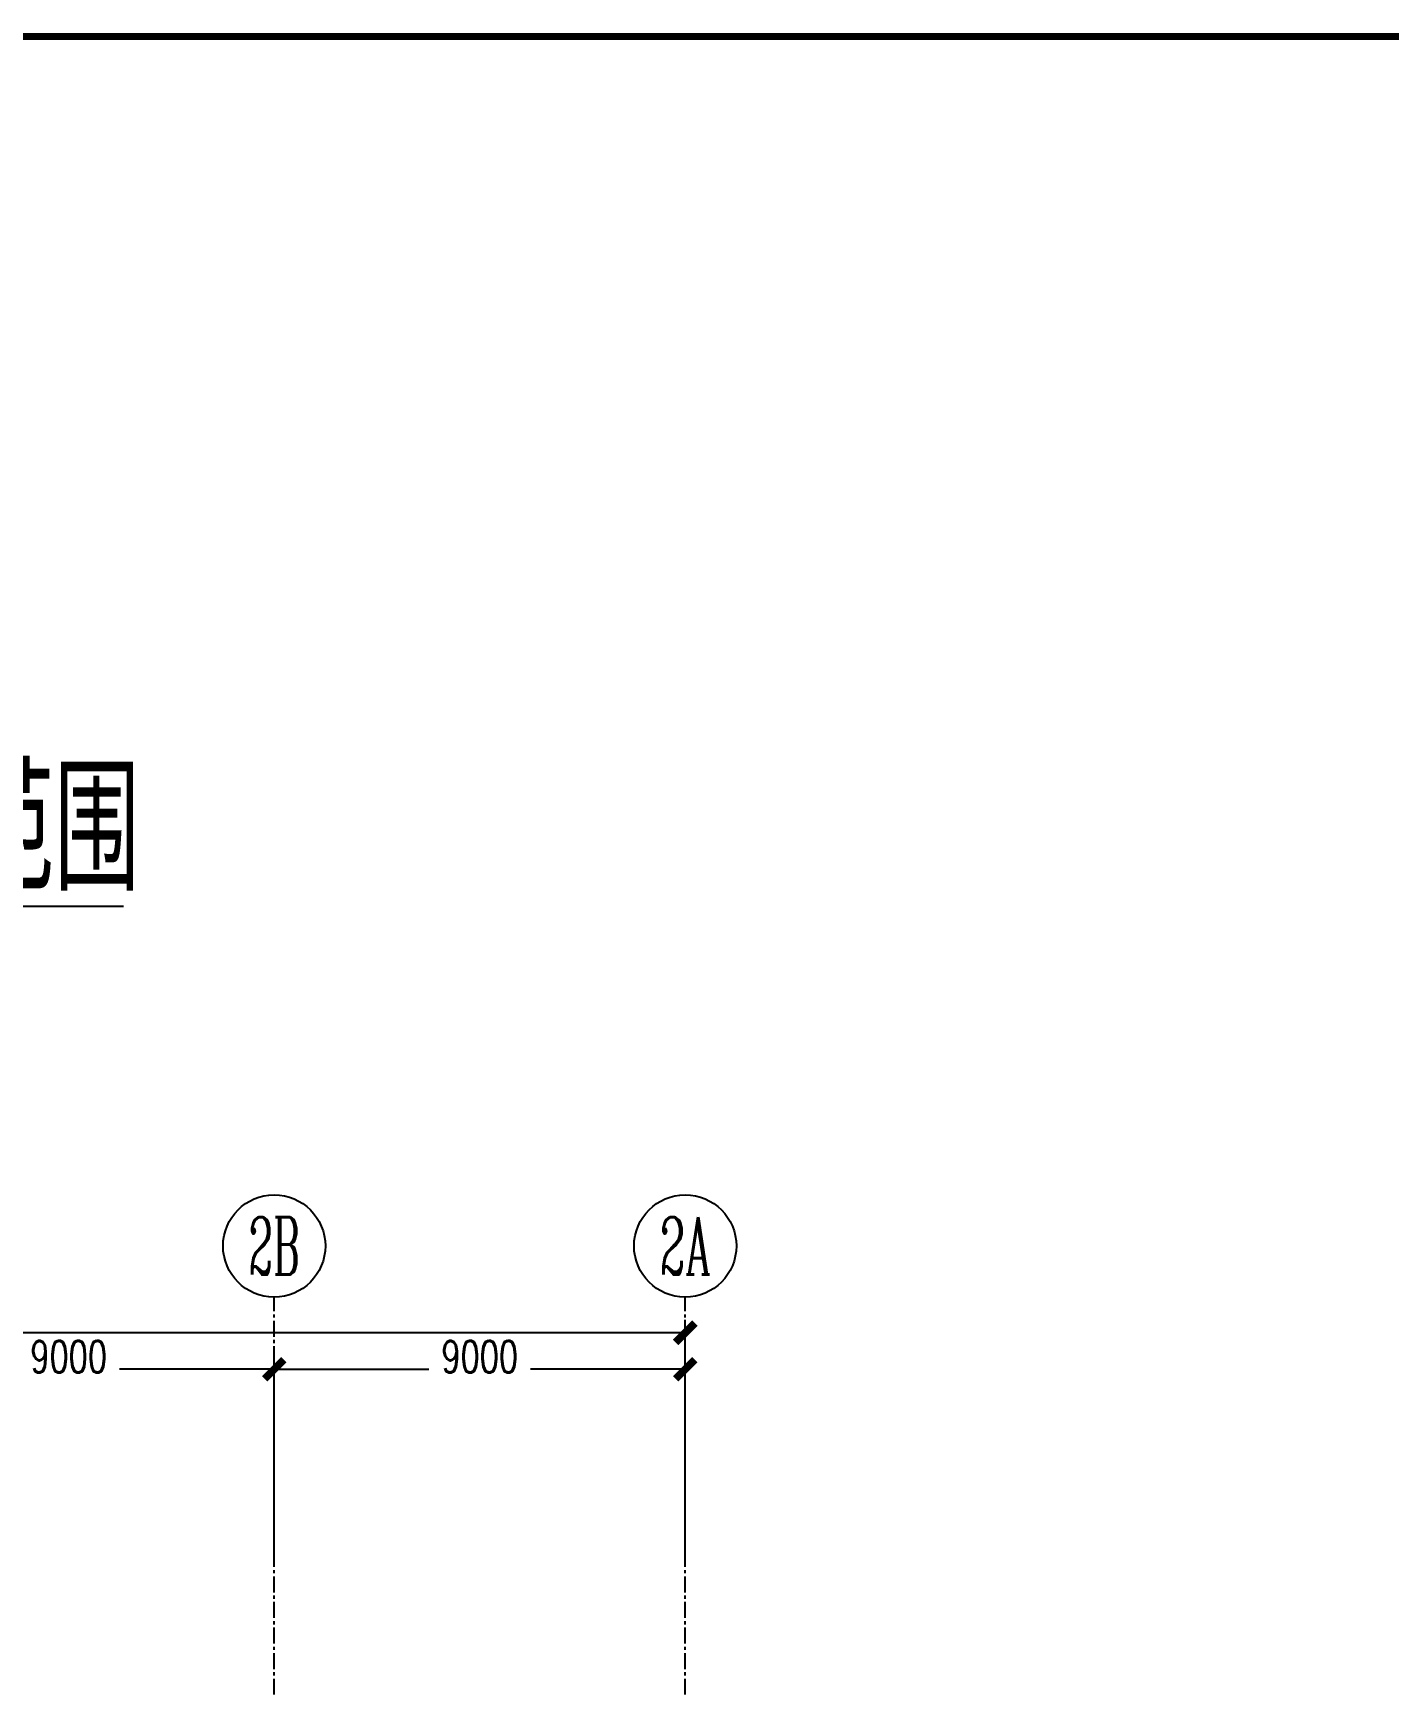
# Model space of a CAD drawing. Extents: x 782294 to 1727252, y -631030 to 17645.
# Drawn here: x 1160275 to 1189964, y -313704 to -277480 of the extents above; entities that cross this region are included whole.
import ezdxf
from ezdxf.enums import TextEntityAlignment as Align

# ---------------------------------------------------------------- set-up
doc = ezdxf.new("R2010")
doc.units = 0
doc.linetypes.add('CENTER', pattern=[2, 1.25, -0.25, 0.25, -0.25])
doc.layers.get('Defpoints').update_dxf_attribs({"color": 210})
for name, color, linetype in [('0-cxFrame', 155, 'Continuous'), ('3符号', 3, 'Continuous'), ('DIM', 173, 'Continuous'), ('DOTE', 1, 'CENTER'), ('结构轮廓线', 1, 'Continuous')]:
    doc.layers.add(name, color=color, linetype=linetype)
doc.layers.add('0-cxText', color=131, linetype='Continuous', lineweight=25)
doc.layers.add('疑问', color=1, linetype='Continuous', plot=False)
doc.styles.add('_TCH_AXIS', font='COMPLEX', dxfattribs={"bigfont": 'GBCBIG'})
doc.styles.add('cx_tuming', font='simhei.ttf')
doc.styles.add('cx_tuqian1', font='')
doc.styles.add('DHTEXT-1', font='romans.shx', dxfattribs={"width": 0.7, "bigfont": 'chinese.shx'})
doc.styles.add('ZT审核字体', font='tssdeng.shx', dxfattribs={"bigfont": 'hztxt.shx'})
doc.styles.add('黑体', font='simhei.ttf', dxfattribs={"height": 12})
doc.styles.get('cx_tuqian1').set_extended_font_data('SimSun')
doc.dimstyles.new('ZN280', dxfattribs={"dimscale": 280, "dimtxt": 2.5, "dimasz": 1.5, "dimexe": 1, "dimexo": 2, "dimgap": 0.9, "dimtad": 1, "dimdec": 0, "dimdsep": 46, "dimtxsty": 'DHTEXT-1', "dimblk": 'ARCHTICK', "dimcen": 2.5, "dimclrd": 173, "dimclre": 173, "dimclrt": 7, "dimazin": 2, "dimtfac": 1, "dimtdec": 0, "dimtix": 1, "dimtmove": 2, "dimatfit": 3, "dimfxl": 0, "dimarcsym": 0})

# ---------------------------------------------------------------- blocks, each defined once
blk = doc.blocks.new('TK22.A1 L(Dragon)')
at = {"layer": '0-cxFrame', "const_width": 0.5}
blk.add_lwpolyline([(-80, 10), (-821, 10), (-821, 584), (-80, 584)], close=True, dxfattribs=at)
at = {"style": '黑体', "flags": 4}
blk.add_attdef('图幅', text='', height=3.3, dxfattribs=at).set_placement((-40, 3), align=Align.RIGHT)
at = {"layer": '0-cxText', "flags": 4}
for tag, height, style, p in [('建设单位', 3.5, 'cx_tuming', (-45, 240)), ('项目名称', 3.5, 'cx_tuming', (-45, 210)), ('子项名称', 3.5, 'cx_tuming', (-45, 180)), ('工程编号', 3.3, 'cx_tuqian1', (-35, 165)), ('图名1', 3.5, 'cx_tuming', (-45, 87)), ('图名2', 3.5, 'cx_tuming', (-45, 79)), ('图名3', 3.5, 'cx_tuming', (-45, 71)), ('出图日期', 3.3, 'cx_tuqian1', (-39, 60)), ('专业', 3.3, 'cx_tuqian1', (-55, 52)), ('图号', 3.3, 'cx_tuqian1', (-55, 44)), ('版次', 3.3, 'cx_tuqian1', (-20, 44))]:
    blk.add_attdef(tag, text='', height=height, dxfattribs=dict(at, style=style)).set_placement(p, align=Align.MIDDLE)
at = {"layer": 'Defpoints', "color": 6, "flags": 4}
for tag, height, style, p in [('tufu', 3.3, '黑体', (-12, 12)), ('dwfname', 4, 'cx_tuqian1', (-80, 3))]:
    blk.add_attdef(tag, text='', height=height, dxfattribs=dict(at, style=style)).set_placement(p, align=Align.RIGHT)
blk = doc.blocks.new('_ArchTick')
at = {"color": 0, "linetype": 'ByBlock', "const_width": 0.4}
blk.add_lwpolyline([(-0.5, -0.5), (0.5, 0.5)], dxfattribs=at)
blk = doc.blocks.new('*D1468')
at = {"layer": 'Defpoints', "color": 0, "ltscale": 2800, "transparency": 16777216}
for p in [(147300, 91140), (138300, 86360), (147300, 86360)]:
    blk.add_point(p, dxfattribs=at)
at = {"layer": 'DIM', "color": 173, "linetype": 'ByBlock', "lineweight": -2, "ltscale": 2800, "transparency": 16777216}
for p, q in [((138300, 86920), (138300, 91420)), ((147300, 86920), (147300, 91420)), ((138300, 91140), (141685, 91140)), ((147300, 91140), (143915, 91140))]:
    blk.add_line(p, q, dxfattribs=at)
at = {"layer": 'DIM', "color": 173, "lineweight": -2, "ltscale": 2800, "transparency": 16777216, "xscale": 420, "yscale": 420, "zscale": 420, "rotation": 180}
blk.add_blockref('_ArchTick', (138300, 91140), dxfattribs=at)
at = {"layer": 'DIM', "color": 173, "lineweight": -2, "ltscale": 2800, "transparency": 16777216, "xscale": 420, "yscale": 420, "zscale": 420}
blk.add_blockref('_ArchTick', (147300, 91140), dxfattribs=at)
at = {"layer": 'DIM', "color": 7, "ltscale": 2800, "transparency": 16777216, "insert": (142800, 91415), "char_height": 700, "attachment_point": 5, "style": 'DHTEXT-1'}
blk.add_mtext('9000', dxfattribs=at)
blk = doc.blocks.new('*D1469')
at = {"layer": 'Defpoints', "color": 0, "ltscale": 2800, "transparency": 16777216}
for p in [(156300, 91140), (147300, 86360), (156300, 86360)]:
    blk.add_point(p, dxfattribs=at)
at = {"layer": 'DIM', "color": 173, "linetype": 'ByBlock', "lineweight": -2, "ltscale": 2800, "transparency": 16777216}
for p, q in [((147300, 86920), (147300, 91420)), ((156300, 86920), (156300, 91420)), ((147300, 91140), (150685, 91140)), ((156300, 91140), (152915, 91140))]:
    blk.add_line(p, q, dxfattribs=at)
at = {"layer": 'DIM', "color": 173, "lineweight": -2, "ltscale": 2800, "transparency": 16777216, "xscale": 420, "yscale": 420, "zscale": 420, "rotation": 180}
blk.add_blockref('_ArchTick', (147300, 91140), dxfattribs=at)
at = {"layer": 'DIM', "color": 173, "lineweight": -2, "ltscale": 2800, "transparency": 16777216, "xscale": 420, "yscale": 420, "zscale": 420}
blk.add_blockref('_ArchTick', (156300, 91140), dxfattribs=at)
at = {"layer": 'DIM', "color": 7, "ltscale": 2800, "transparency": 16777216, "insert": (151800, 91415), "char_height": 700, "attachment_point": 5, "style": 'DHTEXT-1'}
blk.add_mtext('9000', dxfattribs=at)
blk = doc.blocks.new('*D1470')
at = {"layer": 'Defpoints', "color": 0, "ltscale": 2800, "transparency": 16777216}
for p in [(156300, 91940), (0, 86460), (156300, 86460)]:
    blk.add_point(p, dxfattribs=at)
at = {"layer": 'DIM', "color": 173, "linetype": 'ByBlock', "lineweight": -2, "ltscale": 2800, "transparency": 16777216}
for p, q in [((0, 87020), (0, 92220)), ((156300, 87020), (156300, 92220)), ((0, 91940), (76553, 91940)), ((156300, 91940), (79647, 91940))]:
    blk.add_line(p, q, dxfattribs=at)
at = {"layer": 'DIM', "color": 173, "lineweight": -2, "ltscale": 2800, "transparency": 16777216, "xscale": 420, "yscale": 420, "zscale": 420, "rotation": 180}
blk.add_blockref('_ArchTick', (0, 91940), dxfattribs=at)
at = {"layer": 'DIM', "color": 173, "lineweight": -2, "ltscale": 2800, "transparency": 16777216, "xscale": 420, "yscale": 420, "zscale": 420}
blk.add_blockref('_ArchTick', (156300, 91940), dxfattribs=at)
at = {"layer": 'DIM', "color": 7, "ltscale": 2800, "transparency": 16777216, "insert": (78100, 92215), "char_height": 700, "attachment_point": 5, "style": 'DHTEXT-1'}
blk.add_mtext('156300', dxfattribs=at)
blk = doc.blocks.new('卓越-轴号')
blk.add_circle((0, 0), 4)
at = {"color": 0, "style": '_TCH_AXIS', "width": 1.041667, "flags": 8}
blk.add_attdef('A', text='', height=4.48, dxfattribs=at).set_placement((-2, -2.24), (2, -2.24), align=Align.FIT)
blk = doc.blocks.new('20250913105916')
at = {"layer": '疑问'}
blk.add_lwpolyline([(126628, 83150), (136851, 101282), (144003, 101282)], dxfattribs=at)
at = {"layer": '疑问', "ltscale": 500, "style": 'ZT审核字体', "width": 0.7}
blk.add_text('挑板范围', height=2680.7, dxfattribs=at).set_placement((136851, 101617))
blk = doc.blocks.new('20250821100646')
at = {"layer": 'DOTE', "ltscale": 280}
for p, q in [((147300, -10067.4), (147300, 92720)), ((156300, -10067.4), (156300, 92720))]:
    blk.add_line(p, q, dxfattribs=at)
at = {"layer": '3符号', "color": 7}
ref = blk.add_blockref('卓越-轴号', (147300, 93840), dxfattribs=dict(at, xscale=280, yscale=280, zscale=280))
ref.add_attrib('A', '2B', dxfattribs={"layer": '0', "color": 0, "height": 1254.4, "style": '_TCH_AXIS', "width": 0.506757}).set_placement((146740, 93212.8), (147860, 93212.8), align=Align.FIT)
ref = blk.add_blockref('卓越-轴号', (156300, 93840), dxfattribs=dict(at, xscale=280, yscale=280, zscale=280))
ref.add_attrib('A', '2A', dxfattribs={"layer": '0', "color": 0, "height": 1254.4, "style": '_TCH_AXIS', "width": 0.493421}).set_placement((155740, 93212.8), (156860, 93212.8), align=Align.FIT)
at = {"layer": 'DIM', "ltscale": 2800}
for base, p1, p2, picture, middle in [((156300, 91940), (0, 86460), (156300, 86460), '*D1470', (78100, 92215)), ((147300, 91140), (138300, 86360), (147300, 86360), '*D1468', (142800, 91415)), ((156300, 91140), (147300, 86360), (156300, 86360), '*D1469', (151800, 91415))]:
    dim = blk.add_linear_dim(base=base, p1=p1, p2=p2, angle=0, dimstyle='ZN280', dxfattribs=at)
    dim.commit()
    dim.dimension.update_dxf_attribs({"geometry": picture, "text_midpoint": middle, "dimtype": 129})

msp = doc.modelspace()

# ---------------------------------------------------------------- block references
at = {"layer": '0-cxFrame', "xscale": 300, "yscale": 300, "zscale": 300}
msp.add_blockref('TK22.A1 L(Dragon)', (1222576.7, -452755.4), dxfattribs=at)
at = {"layer": 'DIM', "ltscale": 1500}
msp.add_blockref('20250821100646', (1018254.9, -397885.7), dxfattribs=at)
at = {"layer": '结构轮廓线', "ltscale": 500}
msp.add_blockref('20250913105916', (1018254.9, -397885.7), dxfattribs=at)

doc.saveas('drawing.dxf')
